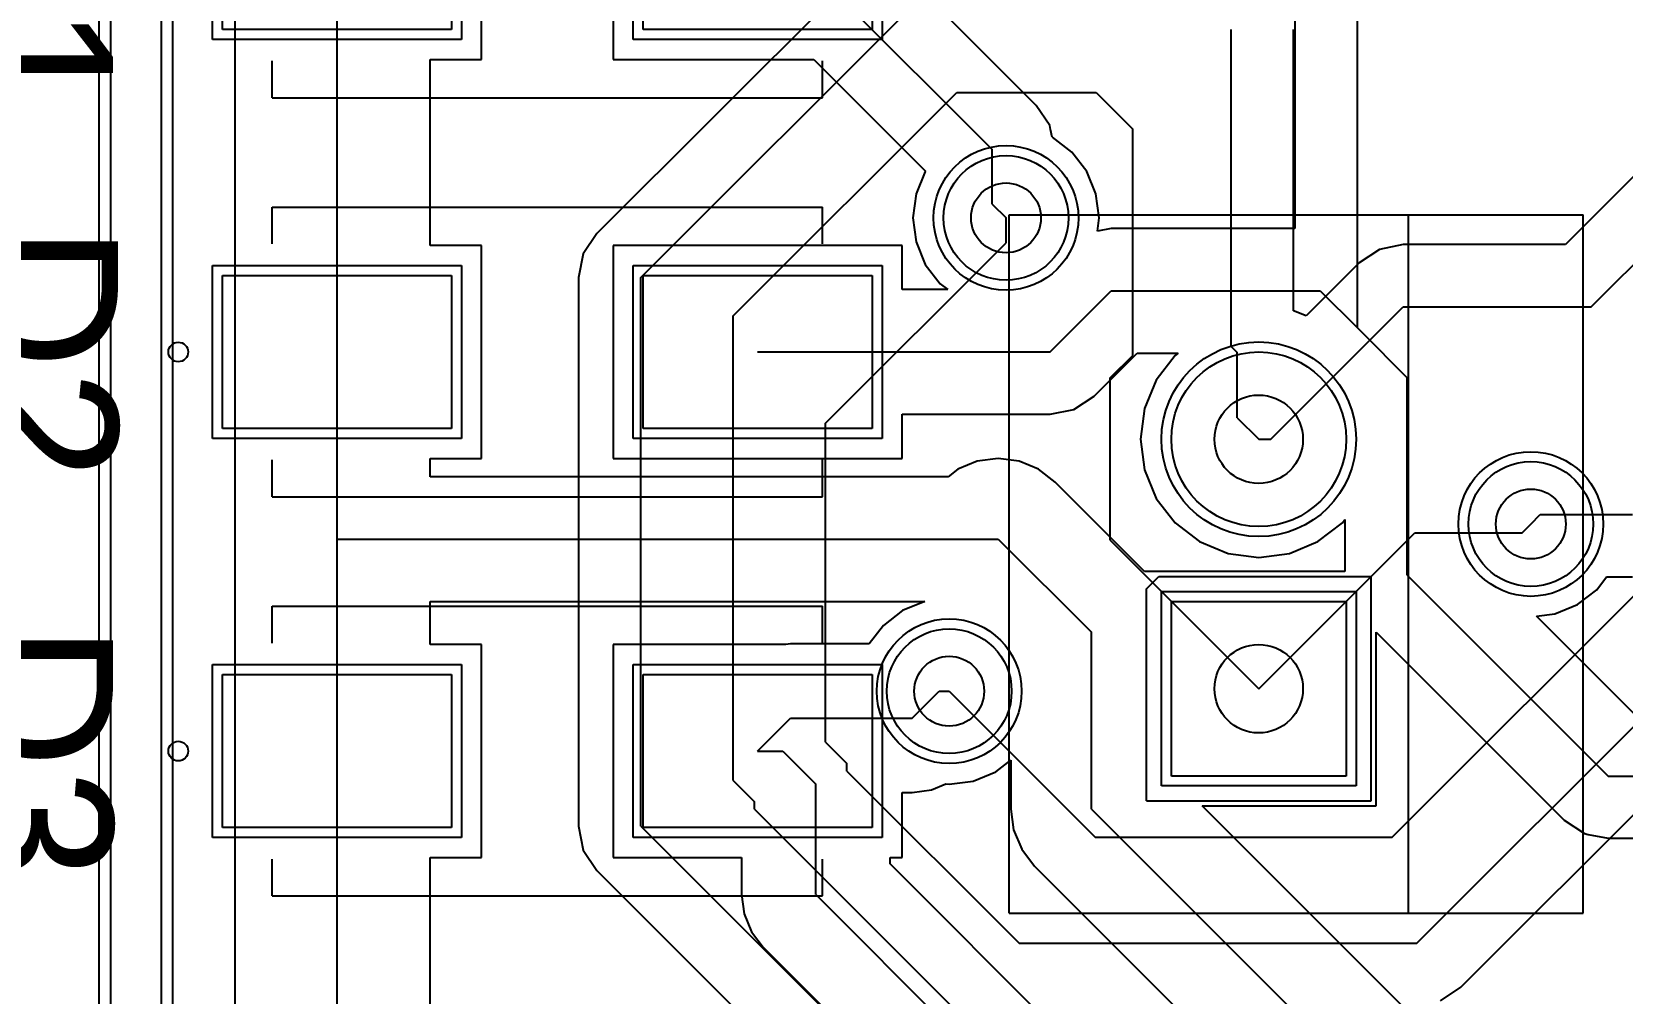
# Model space of a CAD drawing. Header units: millimetres. Extents: x 0 to 2.36, y 0 to 2.36.
# Drawn here: x 0.353 to 0.991, y 0.883 to 1.268 of the extents above; entities that cross this region are included whole.
import ezdxf

# ---------------------------------------------------------------- set-up
doc = ezdxf.new("R2010")
doc.units = ezdxf.units.MM
doc.header["$MEASUREMENT"] = 0
for name, color, linetype in [('BottomLayer', 5, 'Continuous'), ('BottomOverlay', 54, 'Continuous'), ('BottomSolder', 6, 'Continuous'), ('MultiLayer', 9, 'Continuous'), ('PadHoleLayer', 156, 'Continuous'), ('TopLayer', 1, 'Continuous'), ('TopOverlay', 2, 'Continuous'), ('TopPaste', 8, 'Continuous'), ('TopSolder', 216, 'Continuous'), ('ViaHoleLayer', 16, 'Continuous')]:
    doc.layers.add(name, color=color, linetype=linetype)

# ---------------------------------------------------------------- blocks, each defined once
blk = doc.blocks.new('JST_B2B_B_24')
at = {"layer": 'BottomLayer'}
for p, q in [((-0.035, -0.135), (-0.035, -0.065)), ((-0.035, -0.065), (0.035, -0.065)), ((0.035, -0.065), (0.035, -0.135)), ((0.035, -0.135), (-0.035, -0.135))]:
    blk.add_line(p, q, dxfattribs=at)
blk.add_circle((0, 0), 0.035, dxfattribs=at)
at = {"layer": 'BottomOverlay'}
for p, q in [((-0.1, 0.09), (0.13, 0.09)), ((-0.1, -0.19), (-0.1, 0.09)), ((0.06, -0.19), (0.06, 0.09)), ((0.13, -0.19), (0.13, 0.09)), ((-0.045, -0.06), (-0.04, -0.055)), ((-0.04, -0.055), (0.045, -0.055)), ((0.045, -0.145), (0.045, -0.055)), ((-0.045, -0.145), (-0.045, -0.06)), ((-0.045, -0.145), (0.045, -0.145)), ((-0.1, -0.19), (0.13, -0.19))]:
    blk.add_line(p, q, dxfattribs=at)
at = {"layer": 'BottomSolder'}
for p, q in [((-0.039, -0.139), (-0.039, -0.061)), ((-0.039, -0.061), (0.039, -0.061)), ((0.039, -0.061), (0.039, -0.139)), ((0.039, -0.139), (-0.039, -0.139))]:
    blk.add_line(p, q, dxfattribs=at)
blk.add_circle((0, 0), 0.039, dxfattribs=at)
at = {"layer": 'MultiLayer'}
for p, q in [((-0.035, -0.135), (-0.035, -0.065)), ((-0.035, -0.065), (0.035, -0.065)), ((0.035, -0.065), (0.035, -0.135)), ((0.035, -0.135), (-0.035, -0.135))]:
    blk.add_line(p, q, dxfattribs=at)
blk.add_circle((0, 0), 0.035, dxfattribs=at)
at = {"layer": 'PadHoleLayer'}
for centre in [(0, 0), (0, -0.1)]:
    blk.add_circle(centre, 0.01772, dxfattribs=at)
at = {"layer": 'TopLayer'}
for p, q in [((-0.035, -0.135), (-0.035, -0.065)), ((-0.035, -0.065), (0.035, -0.065)), ((0.035, -0.065), (0.035, -0.135)), ((0.035, -0.135), (-0.035, -0.135))]:
    blk.add_line(p, q, dxfattribs=at)
blk.add_circle((0, 0), 0.035, dxfattribs=at)
at = {"layer": 'TopSolder'}
for p, q in [((-0.039, -0.139), (-0.039, -0.061)), ((-0.039, -0.061), (0.039, -0.061)), ((0.039, -0.061), (0.039, -0.139)), ((0.039, -0.139), (-0.039, -0.139))]:
    blk.add_line(p, q, dxfattribs=at)
blk.add_circle((0, 0), 0.039, dxfattribs=at)
blk = doc.blocks.new('1N4007_28')
at = {"layer": 'TopLayer'}
for p, q in [((-0.03071, 0.03839), (-0.03071, 0.13012)), ((-0.03071, 0.13012), (0.03071, 0.13012)), ((0.03071, 0.13012), (0.03071, 0.03839)), ((0.03071, 0.03839), (-0.03071, 0.03839)), ((-0.03071, -0.13012), (-0.03071, -0.03839)), ((-0.03071, -0.03839), (0.03071, -0.03839)), ((0.03071, -0.03839), (0.03071, -0.13012)), ((0.03071, -0.13012), (-0.03071, -0.13012))]:
    blk.add_line(p, q, dxfattribs=at)
at = {"layer": 'TopOverlay'}
for p, q in [((-0.04331, 0.11024), (-0.05807, 0.11024)), ((-0.05807, -0.11024), (-0.05807, 0.11024)), ((0.05807, 0.11024), (0.04331, 0.11024)), ((0.05807, -0.11024), (0.05807, 0.11024)), ((-0.04331, -0.11024), (-0.05807, -0.11024)), ((0.05807, -0.11024), (0.04331, -0.11024))]:
    blk.add_line(p, q, dxfattribs=at)
blk.add_circle((0, -0.14783), 0.00394, dxfattribs=at)
at = {"layer": 'TopPaste'}
for p, q in [((-0.03071, 0.03839), (-0.03071, 0.13012)), ((-0.03071, 0.13012), (0.03071, 0.13012)), ((0.03071, 0.13012), (0.03071, 0.03839)), ((0.03071, 0.03839), (-0.03071, 0.03839)), ((-0.03071, -0.13012), (-0.03071, -0.03839)), ((-0.03071, -0.03839), (0.03071, -0.03839)), ((0.03071, -0.03839), (0.03071, -0.13012)), ((0.03071, -0.13012), (-0.03071, -0.13012))]:
    blk.add_line(p, q, dxfattribs=at)
at = {"layer": 'TopSolder'}
for p, q in [((-0.03471, 0.03439), (-0.03471, 0.13412)), ((-0.03471, 0.13412), (0.03471, 0.13412)), ((0.03471, 0.13412), (0.03471, 0.03439)), ((0.03471, 0.03439), (-0.03471, 0.03439)), ((-0.03471, -0.13412), (-0.03471, -0.03439)), ((-0.03471, -0.03439), (0.03471, -0.03439)), ((0.03471, -0.03439), (0.03471, -0.13412)), ((0.03471, -0.13412), (-0.03471, -0.13412))]:
    blk.add_line(p, q, dxfattribs=at)
blk = doc.blocks.new('1N4007_34')
at = {"layer": 'TopLayer'}
for p, q in [((-0.03071, 0.03839), (-0.03071, 0.13012)), ((-0.03071, 0.13012), (0.03071, 0.13012)), ((0.03071, 0.13012), (0.03071, 0.03839)), ((0.03071, 0.03839), (-0.03071, 0.03839)), ((-0.03071, -0.13012), (-0.03071, -0.03839)), ((-0.03071, -0.03839), (0.03071, -0.03839)), ((0.03071, -0.03839), (0.03071, -0.13012)), ((0.03071, -0.13012), (-0.03071, -0.13012))]:
    blk.add_line(p, q, dxfattribs=at)
at = {"layer": 'TopOverlay'}
for p, q in [((-0.05807, -0.11024), (-0.05807, 0.11024)), ((-0.04331, 0.11024), (-0.05807, 0.11024)), ((0.05807, 0.11024), (0.04331, 0.11024)), ((0.05807, -0.11024), (0.05807, 0.11024)), ((-0.04331, -0.11024), (-0.05807, -0.11024)), ((0.05807, -0.11024), (0.04331, -0.11024))]:
    blk.add_line(p, q, dxfattribs=at)
blk.add_circle((0, -0.14783), 0.00394, dxfattribs=at)
at = {"layer": 'TopPaste'}
for p, q in [((-0.03071, 0.03839), (-0.03071, 0.13012)), ((-0.03071, 0.13012), (0.03071, 0.13012)), ((0.03071, 0.13012), (0.03071, 0.03839)), ((0.03071, 0.03839), (-0.03071, 0.03839)), ((-0.03071, -0.13012), (-0.03071, -0.03839)), ((-0.03071, -0.03839), (0.03071, -0.03839)), ((0.03071, -0.03839), (0.03071, -0.13012)), ((0.03071, -0.13012), (-0.03071, -0.13012))]:
    blk.add_line(p, q, dxfattribs=at)
at = {"layer": 'TopSolder'}
for p, q in [((-0.03471, 0.03439), (-0.03471, 0.13412)), ((-0.03471, 0.13412), (0.03471, 0.13412)), ((0.03471, 0.13412), (0.03471, 0.03439)), ((0.03471, 0.03439), (-0.03471, 0.03439)), ((-0.03471, -0.13412), (-0.03471, -0.03439)), ((-0.03471, -0.03439), (0.03471, -0.03439)), ((0.03471, -0.03439), (0.03471, -0.13412)), ((0.03471, -0.13412), (-0.03471, -0.13412))]:
    blk.add_line(p, q, dxfattribs=at)
blk = doc.blocks.new('1N4007_35')
at = {"layer": 'TopLayer'}
for p, q in [((-0.03071, 0.03839), (-0.03071, 0.13012)), ((-0.03071, 0.13012), (0.03071, 0.13012)), ((0.03071, 0.13012), (0.03071, 0.03839)), ((0.03071, 0.03839), (-0.03071, 0.03839)), ((-0.03071, -0.13012), (-0.03071, -0.03839)), ((-0.03071, -0.03839), (0.03071, -0.03839)), ((0.03071, -0.03839), (0.03071, -0.13012)), ((0.03071, -0.13012), (-0.03071, -0.13012))]:
    blk.add_line(p, q, dxfattribs=at)
at = {"layer": 'TopOverlay'}
for p, q in [((-0.05807, -0.11024), (-0.05807, 0.11024)), ((-0.04331, 0.11024), (-0.05807, 0.11024)), ((0.05807, 0.11024), (0.04331, 0.11024)), ((0.05807, -0.11024), (0.05807, 0.11024)), ((-0.04331, -0.11024), (-0.05807, -0.11024)), ((0.05807, -0.11024), (0.04331, -0.11024))]:
    blk.add_line(p, q, dxfattribs=at)
blk.add_circle((0, -0.14783), 0.00394, dxfattribs=at)
at = {"layer": 'TopPaste'}
for p, q in [((-0.03071, 0.03839), (-0.03071, 0.13012)), ((-0.03071, 0.13012), (0.03071, 0.13012)), ((0.03071, 0.13012), (0.03071, 0.03839)), ((0.03071, 0.03839), (-0.03071, 0.03839)), ((-0.03071, -0.13012), (-0.03071, -0.03839)), ((-0.03071, -0.03839), (0.03071, -0.03839)), ((0.03071, -0.03839), (0.03071, -0.13012)), ((0.03071, -0.13012), (-0.03071, -0.13012))]:
    blk.add_line(p, q, dxfattribs=at)
at = {"layer": 'TopSolder'}
for p, q in [((-0.03471, 0.03439), (-0.03471, 0.13412)), ((-0.03471, 0.13412), (0.03471, 0.13412)), ((0.03471, 0.13412), (0.03471, 0.03439)), ((0.03471, 0.03439), (-0.03471, 0.03439)), ((-0.03471, -0.13412), (-0.03471, -0.03439)), ((-0.03471, -0.03439), (0.03471, -0.03439)), ((0.03471, -0.03439), (0.03471, -0.13412)), ((0.03471, -0.13412), (-0.03471, -0.13412))]:
    blk.add_line(p, q, dxfattribs=at)

msp = doc.modelspace()

# ---------------------------------------------------------------- linework, layer by layer
at = {"layer": 'BottomLayer'}
for p, q in [((0.38502, 1.532), (0.38502, 0.86)), ((0.41, 0.86), (0.41, 1.532)), ((0.43498, 0.87035), (0.43498, 1.36234)), ((0.69101, 1.29866), (0.57984, 1.18749)), ((0.5975, 1.16983), (0.70867, 1.281)), ((0.834, 1.14214), (0.834, 1.26925)), ((0.85898, 1.15655), (0.85898, 1.26925)), ((0.6345, 1.1545), (0.724, 1.244)), ((0.724, 1.244), (0.77986, 1.244)), ((0.77986, 1.244), (0.7945, 1.22936)), ((0.7945, 1.13865), (0.7945, 1.22936)), ((0.9977, 1.21284), (0.96789, 1.18303)), ((0.97823, 1.15805), (1.03518, 1.215)), ((0.74375, 1.18375), (0.74375, 1.19375)), ((0.57984, 1.18749), (0.57442, 1.17939)), ((0.57442, 1.17939), (0.57252, 1.16983)), ((0.6715, 1.1115), (0.74375, 1.18375)), ((0.89332, 1.18113), (0.88522, 1.17572)), ((0.90288, 1.18303), (0.89332, 1.18113)), ((0.96789, 1.18303), (0.90288, 1.18303)), ((0.88522, 1.17572), (0.86398, 1.15448)), ((0.57252, 1.16983), (0.57252, 0.94985)), ((0.5975, 0.94985), (0.5975, 1.16983)), ((0.6345, 0.96817), (0.6345, 1.1545)), ((0.84983, 1.105), (0.90288, 1.15805)), ((0.86398, 1.15448), (0.85898, 1.15655)), ((0.90288, 1.15805), (0.97823, 1.15805)), ((0.834, 1.14214), (0.83639, 1.13976)), ((0.7855, 1.12965), (0.7945, 1.13865)), ((0.83639, 1.11361), (0.83639, 1.13976)), ((0.7855, 1.0645), (0.7855, 1.12965)), ((0.6715, 0.9835), (0.6715, 1.1115)), ((0.83639, 1.11361), (0.845, 1.105)), ((0.845, 1.105), (0.84983, 1.105)), ((0.89847, 0.9455), (1.02661, 1.07364)), ((0.95047, 1.0675), (0.954, 1.07103)), ((0.7855, 1.0645), (0.845, 1.005)), ((0.845, 1.005), (0.9075, 1.0675)), ((0.9075, 1.0675), (0.95047, 1.0675)), ((0.9083, 0.903), (1.06361, 1.05831)), ((0.92596, 0.88534), (1.07149, 1.03087)), ((0.721, 1.004), (0.7795, 0.9455)), ((0.6715, 0.9835), (0.68, 0.975)), ((0.68, 0.972), (0.68, 0.975)), ((0.68, 0.972), (0.749, 0.903)), ((0.6345, 0.96817), (0.643, 0.95967)), ((0.643, 0.95667), (0.643, 0.95967)), ((0.643, 0.95667), (0.9241, 0.67558)), ((0.57252, 0.94985), (0.57442, 0.94029)), ((0.5975, 0.94985), (0.85339, 0.69396)), ((0.7795, 0.9455), (0.89847, 0.9455)), ((0.57442, 0.94029), (0.57984, 0.93218)), ((0.57984, 0.93218), (0.71355, 0.79847)), ((0.749, 0.903), (0.9083, 0.903)), ((0.91786, 0.87992), (0.92596, 0.88534))]:
    msp.add_line(p, q, dxfattribs=at)
for centre in [(0.74375, 1.19375), (0.954, 1.07103), (0.721, 1.004)]:
    msp.add_circle(centre, 0.025, dxfattribs=at)
at = {"layer": 'BottomSolder'}
for centre in [(0.74375, 1.19375), (0.954, 1.07103), (0.721, 1.004)]:
    msp.add_circle(centre, 0.029, dxfattribs=at)
at = {"layer": 'TopLayer'}
for p, q in [((0.8845, 1.14965), (0.8845, 1.7495)), ((0.85952, 1.61652), (0.85952, 1.18948)), ((0.3804, 1.3727), (0.3804, 0.77862)), ((0.40538, 0.77862), (0.40538, 1.3727)), ((0.53361, 1.25729), (0.53361, 1.34271)), ((0.58639, 1.34271), (0.58639, 1.25729)), ((0.47575, 1.14), (0.47575, 1.3)), ((0.65941, 1.3), (0.73822, 1.22119)), ((0.75588, 1.23886), (0.70212, 1.29262)), ((0.51307, 1.18271), (0.51307, 1.25729)), ((0.51307, 1.25729), (0.53361, 1.25729)), ((0.58639, 1.25729), (0.66679, 1.25729)), ((0.66679, 1.25729), (0.71154, 1.21254)), ((0.7613, 1.23075), (0.75588, 1.23886)), ((0.76161, 1.22917), (0.7613, 1.23075)), ((0.76221, 1.22615), (0.76161, 1.22917)), ((0.76241, 1.22607), (0.76221, 1.22615)), ((0.77014, 1.22014), (0.76241, 1.22607)), ((0.73822, 1.19928), (0.73822, 1.22119)), ((0.77607, 1.21241), (0.77014, 1.22014)), ((0.71143, 1.21241), (0.7077, 1.20341)), ((0.71154, 1.21254), (0.71143, 1.21241)), ((0.7798, 1.20341), (0.77607, 1.21241)), ((0.7077, 1.20341), (0.70643, 1.19375)), ((0.73822, 1.19928), (0.74375, 1.19375)), ((0.78107, 1.19375), (0.7798, 1.20341)), ((0.70643, 1.19375), (0.7077, 1.18409)), ((0.78036, 1.18838), (0.78107, 1.19375)), ((0.78588, 1.18948), (0.78036, 1.18838)), ((0.85952, 1.18948), (0.78588, 1.18948)), ((0.53361, 1.18271), (0.51307, 1.18271)), ((0.53361, 1.09729), (0.53361, 1.18271)), ((0.70212, 1.18271), (0.58639, 1.18271)), ((0.58639, 1.18271), (0.58639, 1.09729)), ((0.70212, 1.16498), (0.70212, 1.18271)), ((0.7077, 1.18409), (0.71143, 1.17509)), ((0.71143, 1.17509), (0.71736, 1.16736)), ((0.71736, 1.16736), (0.72046, 1.16498)), ((0.72046, 1.16498), (0.70212, 1.16498)), ((0.76138, 1.14), (0.78588, 1.1645)), ((0.78588, 1.1645), (0.86965, 1.1645)), ((0.86965, 1.1645), (0.8845, 1.14965)), ((0.8845, 1.14965), (0.886, 1.14815)), ((0.886, 1.14815), (0.9045, 1.12965)), ((0.47575, 1.065), (0.47575, 1.14)), ((0.64425, 1.14), (0.76138, 1.14)), ((0.77905, 1.12234), (0.79623, 1.13952)), ((0.79623, 1.13952), (0.81278, 1.13952)), ((0.81148, 1.13852), (0.80395, 1.1287)), ((0.81278, 1.13952), (0.81148, 1.13852)), ((0.80395, 1.1287), (0.79921, 1.11727)), ((0.9045, 1.0505), (0.9045, 1.12965)), ((0.77094, 1.11692), (0.77905, 1.12234)), ((0.70212, 1.09729), (0.70212, 1.11502)), ((0.70212, 1.11502), (0.76138, 1.11502)), ((0.76138, 1.11502), (0.77094, 1.11692)), ((0.79921, 1.11727), (0.79759, 1.105)), ((0.79759, 1.105), (0.79921, 1.09273)), ((0.51307, 1.08998), (0.51307, 1.09729)), ((0.51307, 1.09729), (0.53361, 1.09729)), ((0.58639, 1.09729), (0.70212, 1.09729)), ((0.73226, 1.09618), (0.72447, 1.09295)), ((0.74061, 1.09728), (0.73226, 1.09618)), ((0.74896, 1.09618), (0.74061, 1.09728)), ((0.75675, 1.09295), (0.74896, 1.09618)), ((0.7206, 1.08998), (0.51307, 1.08998)), ((0.72447, 1.09295), (0.7206, 1.08998)), ((0.76343, 1.08782), (0.75675, 1.09295)), ((0.79921, 1.09273), (0.80395, 1.0813)), ((0.79926, 1.052), (0.76343, 1.08782)), ((0.80395, 1.0813), (0.81148, 1.07148)), ((0.81148, 1.07148), (0.8213, 1.06395)), ((0.8687, 1.06395), (0.87852, 1.07148)), ((0.87852, 1.07148), (0.87952, 1.07278)), ((0.87952, 1.07278), (0.87952, 1.052)), ((0.954, 1.07103), (0.95775, 1.07478)), ((0.95775, 1.07478), (0.99478, 1.07478)), ((0.47575, 0.98), (0.47575, 1.065)), ((0.47575, 1.065), (0.74061, 1.065)), ((0.74061, 1.065), (0.778, 1.02761)), ((0.8213, 1.06395), (0.83273, 1.05921)), ((0.83273, 1.05921), (0.845, 1.05759)), ((0.845, 1.05759), (0.85727, 1.05921)), ((0.85727, 1.05921), (0.8687, 1.06395)), ((0.87952, 1.052), (0.79926, 1.052)), ((0.9045, 1.0505), (0.985, 0.97)), ((0.98039, 1.04464), (0.98435, 1.0498)), ((0.98435, 1.0498), (0.99478, 1.0498)), ((0.51307, 1.02271), (0.51307, 1.04002)), ((0.51307, 1.04002), (0.71127, 1.04002)), ((0.71127, 1.04002), (0.70234, 1.03632)), ((0.96366, 1.03498), (0.97266, 1.03871)), ((0.97266, 1.03871), (0.98039, 1.04464)), ((0.70234, 1.03632), (0.69461, 1.03039)), ((0.95631, 1.03402), (0.96366, 1.03498)), ((0.99534, 0.99498), (0.95631, 1.03402)), ((0.69461, 1.03039), (0.68891, 1.02296)), ((0.778, 0.95675), (0.778, 1.02761)), ((0.892, 0.958), (0.892, 1.02767)), ((0.892, 1.02767), (0.96733, 0.95234)), ((0.53361, 1.02271), (0.51307, 1.02271)), ((0.53361, 0.93729), (0.53361, 1.02271)), ((0.65553, 1.02271), (0.58639, 1.02271)), ((0.58639, 1.02271), (0.58639, 0.93729)), ((0.65746, 1.02296), (0.65553, 1.02271)), ((0.68891, 1.02296), (0.65746, 1.02296)), ((0.70615, 0.99321), (0.71694, 1.004)), ((0.71694, 1.004), (0.721, 1.004)), ((0.64425, 0.98), (0.65746, 0.99321)), ((0.65746, 0.99321), (0.70615, 0.99321)), ((0.47575, 0.82), (0.47575, 0.98)), ((0.64425, 0.98), (0.65433, 0.98)), ((0.65433, 0.98), (0.66754, 0.96679)), ((0.73966, 0.97168), (0.74572, 0.97633)), ((0.74572, 0.97633), (0.74572, 0.95675)), ((0.73066, 0.96795), (0.73966, 0.97168)), ((0.985, 0.97), (1.12, 0.97)), ((0.66754, 0.92246), (0.66754, 0.96679)), ((0.70212, 0.93729), (0.70212, 0.96345)), ((0.70212, 0.96345), (0.70615, 0.96345)), ((0.70615, 0.96345), (0.71385, 0.96447)), ((0.71385, 0.96447), (0.71963, 0.96686)), ((0.71963, 0.96686), (0.721, 0.96668)), ((0.721, 0.96668), (0.73066, 0.96795)), ((0.74572, 0.95675), (0.74682, 0.94839)), ((0.778, 0.95675), (1.06475, 0.67)), ((1.07811, 0.70228), (0.82239, 0.958)), ((0.82239, 0.958), (0.892, 0.958)), ((0.96733, 0.95234), (0.97544, 0.94692)), ((0.74682, 0.94839), (0.75005, 0.94061)), ((0.97544, 0.94692), (0.97702, 0.94661)), ((0.97702, 0.94661), (0.985, 0.94502)), ((0.985, 0.94502), (1.08385, 0.94502)), ((0.51307, 0.86271), (0.51307, 0.93729)), ((0.51307, 0.93729), (0.53361, 0.93729)), ((0.58639, 0.93729), (0.63778, 0.93729)), ((0.63778, 0.93729), (0.63778, 0.92246)), ((0.69729, 0.93479), (0.69729, 0.93729)), ((0.69729, 0.93729), (0.70212, 0.93729)), ((0.75005, 0.94061), (0.75518, 0.93392)), ((1.07986, 0.55222), (0.69729, 0.93479)), ((0.75518, 0.93392), (1.04192, 0.64718)), ((0.63778, 0.92246), (0.6388, 0.91476)), ((0.66754, 0.92246), (1.12, 0.47)), ((0.6388, 0.91476), (0.64177, 0.90759)), ((0.64177, 0.90759), (0.6465, 0.90142)), ((0.6465, 0.90142), (0.68521, 0.86271))]:
    msp.add_line(p, q, dxfattribs=at)
for centre in [(0.74375, 1.19375), (0.954, 1.07103), (0.721, 1.004)]:
    msp.add_circle(centre, 0.025, dxfattribs=at)
at = {"layer": 'TopSolder'}
for centre in [(0.74375, 1.19375), (0.954, 1.07103), (0.721, 1.004)]:
    msp.add_circle(centre, 0.029, dxfattribs=at)
at = {"layer": 'ViaHoleLayer'}
for centre in [(0.74375, 1.19375), (0.954, 1.07103), (0.721, 1.004)]:
    msp.add_circle(centre, 0.014, dxfattribs=at)

# ---------------------------------------------------------------- block references
at = {"rotation": 270}
for name, p in [('1N4007_28', (0.56, 1.3)), ('1N4007_35', (0.56, 1.14)), ('1N4007_34', (0.56, 0.98))]:
    msp.add_blockref(name, p, dxfattribs=at)
msp.add_blockref('JST_B2B_B_24', (0.845, 1.105))

# ---------------------------------------------------------------- texts
at = {"layer": 'TopOverlay'}
for s, p in [('D1', (0.32601, 1.33699)), ('D2', (0.32801, 1.19098)), ('D3', (0.32601, 1.03098))]:
    msp.add_text(s, height=0.06, rotation=270, dxfattribs=at).set_placement(p)

doc.saveas('drawing.dxf')
